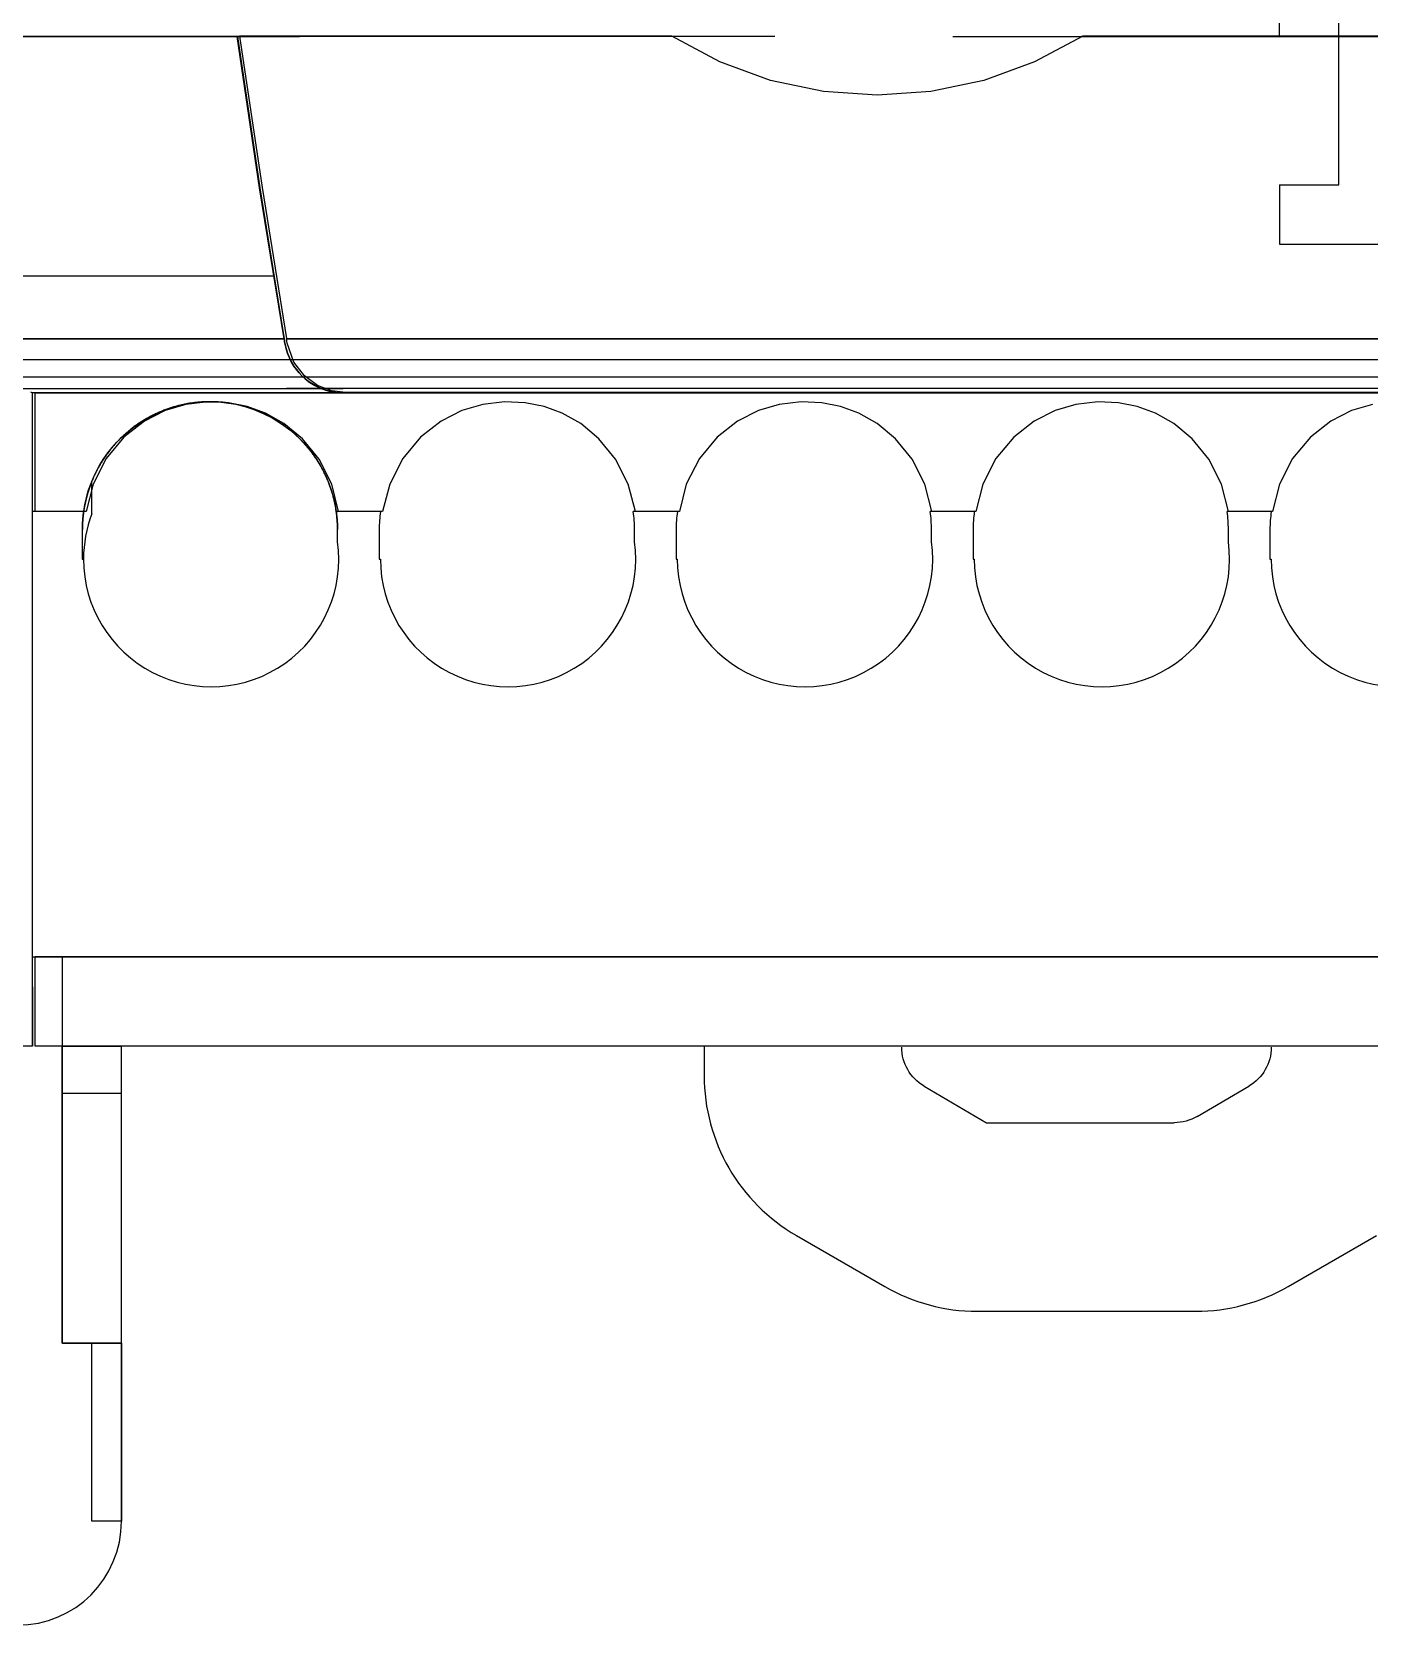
# Paper-space layout 'Sample Network Drawing - A1 Sheet' of a CAD drawing. Extents: x 49 to 806, y 22 to 564.
# Drawn here: x 386.351 to 388.603, y 231.049 to 233.732 of the extents above; entities that cross this region are included whole.
import ezdxf

# ---------------------------------------------------------------- set-up
doc = ezdxf.new("R2010")
doc.units = 0
doc.layers.add('N-EQPM-EXST', color=252, linetype='Continuous', lineweight=25)

psp = doc.layouts.new('Sample Network Drawing - A1 Sheet')

# ---------------------------------------------------------------- linework, layer by layer
at = {"layer": 'N-EQPM-EXST'}
for p, q in [((388.5522, 233.474, 2.6087), (388.5522, 235.974, 2.6087)), ((388.4522, 233.724, 2.6087), (388.4522, 235.724, 2.6087)), ((386.6974, 233.724, 2.6087), (385.3022, 233.724, 2.6087)), ((385.6522, 233.724, 2.6087), (386.8022, 233.724, 2.6087)), ((386.6974, 233.724, 2.6087), (386.6974, 233.724, 2.6087)), ((387.4258, 233.724, 2.6087), (386.6974, 233.724, 2.6087)), ((386.8022, 233.724, 2.6087), (386.8022, 233.724, 2.6087)), ((387.6022, 233.724, 2.6087), (386.8022, 233.724, 2.6087)), ((387.9022, 233.724, 2.6087), (388.4522, 233.724, 2.6087)), ((388.7022, 233.724, 2.6087), (388.1186, 233.724, 2.6087)), ((388.4522, 233.724, 2.6087), (388.8522, 233.724, 2.6087)), ((388.4522, 233.724, 2.6087), (388.4522, 233.724, 2.6087)), ((388.4522, 233.724, 2.6087), (388.8522, 233.724, 2.6087)), ((388.4522, 233.474, 2.6087), (388.4522, 233.374, 2.6087)), ((388.4522, 233.474, 2.6087), (388.5522, 233.474, 2.6087)), ((388.4522, 233.374, 2.6087), (392.6522, 233.374, 2.6087)), ((386.876, 233.124, 2.6087), (386.3517, 233.124, 2.6087)), ((386.3522, 233.124, 2.6087), (386.3522, 233.124, 2.6087)), ((394.9522, 233.124, 2.6087), (386.3522, 233.124, 2.6087)), ((386.3522, 232.024, 2.6087), (386.3522, 233.124, 2.6087)), ((386.3522, 233.124, 2.6087), (386.3522, 233.124, 2.6087)), ((386.3522, 232.924, 2.6087), (386.3522, 233.124, 2.6087)), ((386.876, 233.124, 2.6087), (386.876, 233.124, 2.6087)), ((394.3943, 233.124, 2.6087), (386.876, 233.124, 2.6087)), ((386.4522, 232.9754, 2.6087), (386.4522, 232.9754, 2.6087)), ((386.4522, 232.9203, 2.6087), (386.4522, 232.9754, 2.6087)), ((386.4522, 232.9203, 2.6087), (386.4522, 232.9754, 2.6087)), ((386.4522, 232.9203, 2.6087), (386.4522, 232.9754, 2.6087)), ((386.3522, 232.174, 2.6087), (386.3522, 232.924, 2.6087)), ((386.4383, 232.924, 2.6087), (386.3522, 232.924, 2.6087)), ((386.3522, 232.174, 2.6087), (386.3522, 232.924, 2.6087)), ((386.4522, 232.9203, 2.6087), (386.4522, 232.9203, 2.6087)), ((386.9383, 232.924, 2.6087), (386.8641, 232.924, 2.6087)), ((387.4383, 232.924, 2.6087), (387.3641, 232.924, 2.6087)), ((387.9383, 232.924, 2.6087), (387.8641, 232.924, 2.6087)), ((388.4383, 232.924, 2.6087), (388.3641, 232.924, 2.6087)), ((386.4362, 232.894, 2.6087), (386.4362, 232.894, 2.6087)), ((386.4362, 232.894, 2.6087), (386.4362, 232.844, 2.6087)), ((386.4362, 232.894, 2.6087), (386.4362, 232.844, 2.6087)), ((386.4362, 232.894, 2.6087), (386.4362, 232.844, 2.6087)), ((386.4362, 232.894, 2.6087), (386.4362, 232.844, 2.6087)), ((386.8662, 232.8733, 2.6087), (386.8662, 232.894, 2.6087)), ((386.9362, 232.894, 2.6087), (386.9362, 232.844, 2.6087)), ((387.3662, 232.8733, 2.6087), (387.3662, 232.894, 2.6087)), ((387.4362, 232.894, 2.6087), (387.4362, 232.844, 2.6087)), ((387.8662, 232.8733, 2.6087), (387.8662, 232.894, 2.6087)), ((387.9362, 232.894, 2.6087), (387.9362, 232.844, 2.6087)), ((388.3662, 232.8733, 2.6087), (388.3662, 232.894, 2.6087)), ((388.4362, 232.894, 2.6087), (388.4362, 232.844, 2.6087)), ((386.4362, 232.844, 2.6087), (386.4362, 232.844, 2.6087)), ((386.4382, 232.844, 2.6087), (386.4362, 232.844, 2.6087)), ((386.4362, 232.844, 2.6087), (386.4382, 232.844, 2.6087)), ((386.9362, 232.844, 2.6087), (386.9382, 232.844, 2.6087)), ((387.4362, 232.844, 2.6087), (387.4382, 232.844, 2.6087)), ((387.9362, 232.844, 2.6087), (387.9382, 232.844, 2.6087)), ((388.4362, 232.844, 2.6087), (388.4382, 232.844, 2.6087)), ((394.9522, 232.174, 2.6087), (386.3522, 232.174, 2.6087)), ((386.3522, 232.024, 2.6087), (386.3522, 232.174, 2.6087)), ((386.4022, 232.174, 2.6087), (386.4022, 232.174, 2.6087)), ((386.4022, 232.174, 2.6087), (386.4022, 232.174, 2.6087)), ((386.4022, 232.174, 2.6087), (386.4022, 231.524, 2.6087)), ((386.4022, 232.174, 2.6087), (386.4023, 232.024, 2.6087)), ((386.3522, 232.124, 2.6087), (386.3522, 232.024, 2.6087)), ((386.3522, 232.124, 2.6087), (386.3522, 232.024, 2.6087)), ((386.3522, 232.124, 2.6087), (386.3522, 232.124, 2.6087)), ((386.3522, 232.124, 2.6087), (386.3522, 232.124, 2.6087)), ((386.3522, 232.124, 2.6087), (386.3522, 232.024, 2.6087)), ((386.3522, 232.024, 2.6087), (385.4522, 232.024, 2.6087)), ((386.3522, 232.024, 2.6087), (386.3522, 232.024, 2.6087)), ((386.3522, 232.024, 2.6087), (386.3522, 232.024, 2.6087)), ((386.4022, 231.944, 2.6087), (386.4022, 232.024, 2.6087)), ((386.4022, 232.024, 2.6087), (386.5022, 232.024, 2.6087)), ((386.4023, 232.024, 2.6087), (386.4022, 232.024, 2.6087)), ((386.4022, 231.944, 2.6087), (386.4022, 232.024, 2.6087)), ((386.5022, 231.944, 2.6087), (386.5022, 232.024, 2.6087)), ((386.5022, 231.224, 2.6087), (386.5022, 232.024, 2.6087)), ((386.5022, 232.024, 2.6087), (386.5022, 232.024, 2.6087)), ((386.5022, 231.944, 2.6087), (386.5022, 232.024, 2.6087)), ((386.5022, 231.224, 2.6087), (386.5022, 232.024, 2.6087)), ((387.9672, 232.024, 2.6087), (386.5022, 232.024, 2.6087)), ((387.4833, 232.0241, 2.6087), (387.4833, 231.9744, 2.6087)), ((387.8537, 231.9565, 2.6087), (387.9587, 231.895, 2.6087)), ((388.3135, 231.9054, 2.6087), (388.4006, 231.9565, 2.6087)), ((386.5022, 231.944, 2.6087), (386.4022, 231.944, 2.6087)), ((386.4022, 231.524, 2.6087), (386.4022, 231.944, 2.6087)), ((386.5022, 231.944, 2.6087), (386.4022, 231.944, 2.6087)), ((386.4022, 231.524, 2.6087), (386.4022, 231.944, 2.6087)), ((386.5022, 231.524, 2.6087), (386.5022, 231.944, 2.6087)), ((386.5022, 231.524, 2.6087), (386.5022, 231.944, 2.6087)), ((387.9587, 231.895, 2.6087), (388.2749, 231.895, 2.6087)), ((387.6389, 231.7049, 2.6087), (387.7875, 231.6191, 2.6087)), ((388.4669, 231.6191, 2.6087), (388.6155, 231.7049, 2.6087)), ((387.943, 231.5775, 2.6087), (388.3113, 231.5775, 2.6087)), ((386.5022, 231.524, 2.6087), (386.4022, 231.524, 2.6087)), ((386.4022, 231.524, 2.6087), (386.4022, 231.524, 2.6087)), ((386.5022, 231.524, 2.6087), (386.4022, 231.524, 2.6087)), ((386.4022, 231.524, 2.6087), (386.4022, 231.524, 2.6087)), ((386.4022, 231.524, 2.6087), (386.4522, 231.524, 2.6087)), ((386.4522, 231.524, 2.6087), (386.5022, 231.524, 2.6087)), ((386.5022, 231.524, 2.6087), (386.5022, 231.524, 2.6087)), ((386.5022, 231.224, 2.6087), (386.5022, 231.524, 2.6087)), ((386.5022, 231.524, 2.6087), (386.5022, 231.524, 2.6087)), ((386.5022, 231.224, 2.6087), (386.5022, 231.224, 2.6087))]:
    psp.add_line(p, q, dxfattribs=at)
at = {"layer": 'N-EQPM-EXST', "elevation": 2.6087, "flags": 128}
for points in [[(385.3029, 233.724), (386.6966, 233.724), (386.7343, 233.4693), (386.7753, 233.2147), (386.2519, 233.2147)], [(388.7036, 233.7244), (388.1211, 233.7244), (388.0399, 233.6814), (387.9544, 233.6499), (387.8653, 233.6311), (387.775, 233.625), (387.6841, 233.6311), (387.595, 233.6499), (387.5096, 233.6814), (387.429, 233.7244), (386.701, 233.7244), (386.7392, 233.4699), (386.7798, 233.2153), (394.4894, 233.2153)], [(386.7579, 233.3203), (385.3029, 233.3203)], [(386.2525, 233.2147), (386.7759, 233.2147), (386.7763, 233.2123), (386.7767, 233.2099), (386.7771, 233.2075), (386.779, 233.1988), (386.7815, 233.1906), (386.7882, 233.1757), (386.7965, 233.163), (386.8061, 233.1523), (386.8166, 233.1433), (386.8278, 233.1362), (386.8395, 233.1308), (386.8515, 233.127), (386.8636, 233.1248), (386.8756, 233.124), (386.352, 233.124), (386.3493, 233.1253)], [(394.4895, 233.2148), (386.7802, 233.2148)], [(386.8756, 233.1794), (386.2525, 233.1794)], [(394.4895, 233.1797), (386.7802, 233.1797)], [(386.8756, 233.1501), (386.2525, 233.1501)], [(386.8756, 233.1308), (386.2525, 233.1308)], [(394.4895, 233.1504), (386.7802, 233.1504)], [(394.4895, 233.1311), (386.7802, 233.1311)], [(388.6087, 233.1045), (388.5736, 233.0941), (388.5386, 233.0762), (388.5043, 233.0491), (388.4744, 233.0133), (388.4521, 232.9702), (388.4405, 232.9244), (388.3664, 232.9244), (388.3545, 232.9702), (388.333, 233.0125), (388.3051, 233.0467), (388.2744, 233.0722), (388.2433, 233.0898), (388.2126, 233.1009), (388.1812, 233.1073), (388.1461, 233.1089), (388.1094, 233.1045), (388.0744, 233.0941), (388.0393, 233.0762), (388.0046, 233.0491), (387.9748, 233.0133), (387.9528, 232.9702), (387.9409, 232.9244), (387.8668, 232.9244), (387.8552, 232.9702), (387.8337, 233.0125), (387.8058, 233.0467), (387.7747, 233.0722), (387.7436, 233.0898), (387.713, 233.1009), (387.6815, 233.1073), (387.6468, 233.1089), (387.6098, 233.1045), (387.5747, 233.0941), (387.5396, 233.0762), (387.5054, 233.0491), (387.4755, 233.0133), (387.4532, 232.9702), (387.4416, 232.9244), (387.3675, 232.9244), (387.3556, 232.9702), (387.334, 233.0125), (387.3061, 233.0467), (387.2755, 233.0722), (387.2444, 233.0898), (387.2137, 233.1009), (387.1822, 233.1073), (387.1472, 233.1089), (387.1105, 233.1045), (387.0754, 233.0941), (387.0404, 233.0762), (387.0057, 233.0491), (386.9758, 233.0133), (386.9539, 232.9702), (386.942, 232.9244), (386.8678, 232.9244), (386.8563, 232.9702), (386.8348, 233.0125), (386.8069, 233.0467), (386.7758, 233.0722), (386.7447, 233.0898), (386.714, 233.1009), (386.6826, 233.1073), (386.6479, 233.1089), (386.6108, 233.1045), (386.5758, 233.0941), (386.5407, 233.0762), (386.5064, 233.0491), (386.4766, 233.0133), (386.4546, 232.9702), (386.4427, 232.9244), (386.3566, 232.9244), (386.3566, 232.9316), (386.3566, 232.9391), (386.3566, 232.9467), (386.3566, 232.9539), (386.3566, 232.9615), (386.3566, 232.9686), (386.3566, 232.9758), (386.3566, 232.983), (386.3566, 232.9901), (386.3566, 232.9973), (386.3566, 233.0041), (386.3566, 233.0109), (386.3566, 233.0176), (386.3566, 233.0244), (386.3566, 233.0308), (386.3566, 233.0368), (386.3566, 233.0431), (386.3566, 233.0487), (386.3566, 233.0547), (386.3566, 233.0603), (386.3566, 233.0655), (386.3566, 233.0706), (386.3566, 233.0758), (386.3566, 233.0806), (386.3566, 233.085), (386.3566, 233.0894), (386.3566, 233.0937), (386.3566, 233.0973), (386.3566, 233.1009), (386.3566, 233.1045), (386.3566, 233.1077), (386.3566, 233.1105), (386.3566, 233.1129), (386.3566, 233.1153), (386.3566, 233.1173), (386.3566, 233.1192), (386.3566, 233.1208), (386.3566, 233.122), (386.3566, 233.1228), (386.3566, 233.1236), (386.3566, 233.124), (394.9473, 233.124)], [(394.9473, 233.124), (386.3566, 233.124)], [(394.9473, 232.0241), (386.3566, 232.0241), (386.3566, 232.0245), (386.3566, 232.0249), (386.3566, 232.0253), (386.3566, 232.0265), (386.3566, 232.0277), (386.3566, 232.0289), (386.3566, 232.0309), (386.3566, 232.0329), (386.3566, 232.0349), (386.3566, 232.0377), (386.3566, 232.0404), (386.3566, 232.0432), (386.3566, 232.0464), (386.3566, 232.05), (386.3566, 232.0536), (386.3566, 232.0576), (386.3566, 232.0616), (386.3566, 232.0659), (386.3566, 232.0703), (386.3566, 232.0751), (386.3566, 232.0799), (386.3566, 232.0851), (386.3566, 232.0902), (386.3566, 232.0954), (386.3566, 232.101), (386.3566, 232.1066), (386.3566, 232.1126), (386.3566, 232.1181), (386.3566, 232.1241), (386.3566, 232.1301), (386.3566, 232.1365), (386.3566, 232.1424), (386.3566, 232.1488), (386.3566, 232.1552), (386.3566, 232.1616), (386.3566, 232.1679), (386.3566, 232.1743), (394.9473, 232.1743)], [(394.9473, 232.1743), (386.3566, 232.1743)], [(394.9473, 232.0241), (386.3566, 232.0241)], [(386.4522, 231.224), (386.4522, 231.524)], [(386.5021, 231.224), (386.5021, 231.524)]]:
    psp.add_lwpolyline(points, dxfattribs=at)
for points in [[(386.7761, 233.2148), (386.7765, 233.2123), (386.7769, 233.2099), (386.7773, 233.2075), (386.7769, 233.2099), (386.7765, 233.2123), (386.7761, 233.2148), (386.7351, 233.4692), (386.6975, 233.724), (386.7351, 233.4693)], [(386.7802, 233.2148), (394.4895, 233.2148), (394.482, 233.1855), (394.4688, 233.1626), (394.4513, 233.145), (394.4316, 233.1332), (394.4109, 233.1265), (394.3901, 233.1243), (386.8799, 233.1243), (386.856, 233.1272), (386.832, 233.1365), (386.8105, 233.1526), (386.7923, 233.1758), (386.7812, 233.2076), (386.7809, 233.2101), (386.7805, 233.2126)], [(386.8759, 233.124), (386.8699, 233.1242), (386.8639, 233.1247), (386.8579, 233.1257), (386.8518, 233.127), (386.8458, 233.1287), (386.8399, 233.1308), (386.834, 233.1333), (386.8281, 233.1362), (386.8225, 233.1396), (386.8169, 233.1433), (386.8116, 233.1476), (386.8064, 233.1522), (386.8015, 233.1574), (386.7968, 233.163), (386.7925, 233.1691), (386.7885, 233.1757), (386.7849, 233.1829), (386.7818, 233.1906), (386.7793, 233.1988), (386.7783, 233.203), (386.7774, 233.2074), (386.7783, 233.203), (386.7793, 233.1988), (386.7818, 233.1906), (386.7849, 233.1829), (386.7885, 233.1757), (386.7925, 233.1691), (386.7968, 233.163), (386.8015, 233.1574), (386.8064, 233.1522), (386.8116, 233.1476), (386.8169, 233.1433), (386.8225, 233.1396), (386.8281, 233.1362), (386.834, 233.1333), (386.8399, 233.1308), (386.8458, 233.1287), (386.8518, 233.127), (386.8579, 233.1257), (386.8639, 233.1247), (386.8699, 233.1242)], [(386.4364, 232.894), (386.4364, 232.8958), (386.4364, 232.8976), (386.4365, 232.8993), (386.4365, 232.9011), (386.4366, 232.9029), (386.4367, 232.9047), (386.4368, 232.9064), (386.4369, 232.9082), (386.437, 232.91), (386.4371, 232.9117), (386.4373, 232.9135), (386.4375, 232.9152), (386.4376, 232.917), (386.4378, 232.9188), (386.438, 232.9205), (386.4383, 232.9223), (386.4385, 232.924), (386.4405, 232.9357), (386.4431, 232.9473), (386.4463, 232.9587), (386.4503, 232.9701), (386.4549, 232.9813), (386.4602, 232.9923), (386.466, 233.0029), (386.4724, 233.0132), (386.4793, 233.0229), (386.4866, 233.0321), (386.4943, 233.0408), (386.5023, 233.049), (386.5191, 233.0636), (386.5366, 233.0759), (386.5542, 233.0859), (386.5717, 233.0938), (386.5891, 233.0999), (386.6068, 233.1044), (386.616, 233.1061), (386.6253, 233.1074), (386.6346, 233.1083), (386.6437, 233.1089), (386.6527, 233.109), (386.6615, 233.1088), (386.6701, 233.1082), (386.6784, 233.1073), (386.6945, 233.1046), (386.71, 233.1008), (386.7253, 233.0958), (386.7407, 233.0894), (386.7561, 233.0816), (386.7717, 233.072), (386.7873, 233.0603), (386.8026, 233.0464), (386.8172, 233.0304), (386.8241, 233.0216), (386.8306, 233.0122), (386.8367, 233.0022), (386.8424, 232.9918), (386.8475, 232.9811), (386.8521, 232.97), (386.856, 232.9588), (386.8592, 232.9474), (386.8618, 232.9358), (386.8638, 232.924), (386.8641, 232.9223), (386.8643, 232.9205), (386.8645, 232.9188), (386.8647, 232.917), (386.8649, 232.9152), (386.8651, 232.9135), (386.8652, 232.9117), (386.8653, 232.91), (386.8655, 232.9082), (386.8656, 232.9064), (386.8657, 232.9047), (386.8658, 232.9029), (386.8658, 232.9011), (386.8659, 232.8993), (386.8659, 232.8976), (386.8659, 232.8958), (386.8659, 232.894), (386.8659, 232.8958), (386.8659, 232.8975), (386.8659, 232.8992), (386.8658, 232.901), (386.8658, 232.9027), (386.8657, 232.9044), (386.8656, 232.9061), (386.8655, 232.9079), (386.8654, 232.9096), (386.8652, 232.9113), (386.8651, 232.913), (386.8649, 232.9148), (386.8648, 232.9165), (386.8646, 232.9182), (386.8644, 232.9199), (386.8642, 232.9217), (386.8639, 232.9234), (386.8637, 232.9251), (386.8634, 232.9268), (386.8631, 232.9285), (386.8629, 232.9302), (386.8626, 232.9319), (386.8623, 232.9336), (386.8619, 232.9353), (386.8616, 232.937), (386.8613, 232.9387), (386.8609, 232.9404), (386.8605, 232.9421), (386.8601, 232.9438), (386.8597, 232.9455), (386.8593, 232.9471), (386.8588, 232.9488), (386.8584, 232.9505), (386.8579, 232.9522), (386.8575, 232.9538), (386.857, 232.9555), (386.8565, 232.9571), (386.856, 232.9588), (386.8554, 232.9604), (386.8549, 232.9621), (386.8543, 232.9637), (386.8538, 232.9653), (386.8532, 232.967), (386.8526, 232.9686), (386.852, 232.9702), (386.8514, 232.9718), (386.8507, 232.9735), (386.8501, 232.9751), (386.8494, 232.9767), (386.8488, 232.9783), (386.8481, 232.9798), (386.8474, 232.9814), (386.8467, 232.983), (386.846, 232.9846), (386.8452, 232.9861), (386.8445, 232.9877), (386.8437, 232.9893), (386.8429, 232.9908), (386.8422, 232.9924), (386.8414, 232.9939), (386.8406, 232.9954), (386.8397, 232.9969), (386.8389, 232.9985), (386.838, 233), (386.8372, 233.0015), (386.8363, 233.003), (386.8354, 233.0045), (386.8345, 233.0059), (386.8336, 233.0074), (386.8327, 233.0089), (386.8318, 233.0103), (386.8309, 233.0118), (386.8299, 233.0132), (386.8289, 233.0147), (386.828, 233.0161), (386.827, 233.0175), (386.826, 233.0189), (386.825, 233.0203), (386.8239, 233.0217), (386.8229, 233.0231), (386.8219, 233.0245), (386.8208, 233.0259), (386.8197, 233.0272), (386.8187, 233.0286), (386.8176, 233.0299), (386.8165, 233.0313), (386.8154, 233.0326), (386.8143, 233.0339), (386.8131, 233.0352), (386.812, 233.0365), (386.8108, 233.0378), (386.8097, 233.0391), (386.8085, 233.0404), (386.8073, 233.0416), (386.8061, 233.0429), (386.8049, 233.0441), (386.8037, 233.0454), (386.8025, 233.0466), (386.8012, 233.0478), (386.8, 233.049), (386.7988, 233.0502), (386.7975, 233.0514), (386.7962, 233.0526), (386.7949, 233.0537), (386.7937, 233.0549), (386.7924, 233.056), (386.7911, 233.0572), (386.7897, 233.0583), (386.7884, 233.0594), (386.7871, 233.0605), (386.7857, 233.0616), (386.7844, 233.0627), (386.783, 233.0637), (386.7817, 233.0648), (386.7803, 233.0658), (386.7789, 233.0669), (386.7775, 233.0679), (386.7761, 233.0689), (386.7747, 233.0699), (386.7733, 233.0709), (386.7718, 233.0719), (386.7704, 233.0728), (386.769, 233.0738), (386.7675, 233.0747), (386.7661, 233.0757), (386.7646, 233.0766), (386.7631, 233.0775), (386.7616, 233.0784), (386.7601, 233.0793), (386.7587, 233.0802), (386.7572, 233.081), (386.7557, 233.0819), (386.7541, 233.0827), (386.7526, 233.0835), (386.7511, 233.0843), (386.7496, 233.0851), (386.748, 233.0859), (386.7465, 233.0867), (386.7449, 233.0875), (386.7434, 233.0882), (386.7418, 233.0889), (386.7402, 233.0897), (386.7386, 233.0904), (386.7371, 233.0911), (386.7355, 233.0918), (386.7339, 233.0924), (386.7323, 233.0931), (386.7307, 233.0937), (386.7291, 233.0944), (386.7275, 233.095), (386.7258, 233.0956), (386.7242, 233.0962), (386.7226, 233.0968), (386.721, 233.0974), (386.7193, 233.0979), (386.7177, 233.0984), (386.716, 233.099), (386.7144, 233.0995), (386.7127, 233.1), (386.7111, 233.1005), (386.7094, 233.101), (386.7077, 233.1014), (386.7061, 233.1019), (386.7044, 233.1023), (386.7027, 233.1027), (386.701, 233.1031), (386.6994, 233.1035), (386.6977, 233.1039), (386.696, 233.1043), (386.6943, 233.1046), (386.6926, 233.105), (386.6909, 233.1053), (386.6892, 233.1056), (386.6875, 233.1059), (386.6858, 233.1062), (386.6841, 233.1065), (386.6824, 233.1067), (386.6807, 233.107), (386.6789, 233.1072), (386.6772, 233.1074), (386.6755, 233.1076), (386.6738, 233.1078), (386.6721, 233.108), (386.6704, 233.1082), (386.6686, 233.1083), (386.6669, 233.1084), (386.6652, 233.1086), (386.6635, 233.1087), (386.6617, 233.1088), (386.66, 233.1088), (386.6583, 233.1089), (386.6565, 233.1089), (386.6548, 233.109), (386.6531, 233.109), (386.6514, 233.109), (386.6496, 233.109), (386.6479, 233.109), (386.6462, 233.109), (386.6445, 233.1089), (386.6427, 233.1088), (386.641, 233.1088), (386.6393, 233.1087), (386.6375, 233.1086), (386.6358, 233.1085), (386.6341, 233.1083), (386.6324, 233.1082), (386.6306, 233.108), (386.6289, 233.1079), (386.6272, 233.1077), (386.6255, 233.1075), (386.6238, 233.1073), (386.6221, 233.107), (386.6203, 233.1068), (386.6186, 233.1065), (386.6169, 233.1063), (386.6152, 233.106), (386.6135, 233.1057), (386.6118, 233.1054), (386.6101, 233.1051), (386.6084, 233.1047), (386.6067, 233.1044), (386.605, 233.104), (386.6034, 233.1036), (386.6017, 233.1032), (386.6, 233.1028), (386.5983, 233.1024), (386.5966, 233.102), (386.595, 233.1015), (386.5933, 233.1011), (386.5916, 233.1006), (386.59, 233.1001), (386.5883, 233.0996), (386.5867, 233.0991), (386.585, 233.0986), (386.5834, 233.098), (386.5817, 233.0975), (386.5801, 233.0969), (386.5785, 233.0963), (386.5769, 233.0957), (386.5752, 233.0951), (386.5736, 233.0945), (386.572, 233.0939), (386.5704, 233.0932), (386.5688, 233.0926), (386.5672, 233.0919), (386.5656, 233.0912), (386.564, 233.0905), (386.5625, 233.0898), (386.5609, 233.0891), (386.5593, 233.0884), (386.5578, 233.0876), (386.5562, 233.0869), (386.5547, 233.0861), (386.5531, 233.0853), (386.5516, 233.0845), (386.5501, 233.0837), (386.5485, 233.0829), (386.547, 233.0821), (386.5455, 233.0812), (386.544, 233.0803), (386.5425, 233.0795), (386.541, 233.0786), (386.5395, 233.0777), (386.5381, 233.0768), (386.5366, 233.0759), (386.5351, 233.0749), (386.5337, 233.074), (386.5322, 233.073), (386.5308, 233.0721), (386.5294, 233.0711), (386.528, 233.0701), (386.5265, 233.0691), (386.5252, 233.0681), (386.5238, 233.0671), (386.5224, 233.0661), (386.521, 233.065), (386.5196, 233.064), (386.5182, 233.0629), (386.5169, 233.0618), (386.5156, 233.0607), (386.5142, 233.0596), (386.5129, 233.0585), (386.5116, 233.0574), (386.5103, 233.0563), (386.509, 233.0551), (386.5077, 233.054), (386.5064, 233.0528), (386.5051, 233.0516), (386.5039, 233.0505), (386.5026, 233.0493), (386.5013, 233.0481), (386.5001, 233.0469), (386.4989, 233.0457), (386.4977, 233.0444), (386.4965, 233.0432), (386.4953, 233.0419), (386.4941, 233.0407), (386.4929, 233.0394), (386.4918, 233.0381), (386.4906, 233.0368), (386.4895, 233.0355), (386.4883, 233.0342), (386.4872, 233.0329), (386.4861, 233.0316), (386.485, 233.0302), (386.4839, 233.0289), (386.4828, 233.0275), (386.4818, 233.0262), (386.4807, 233.0248), (386.4797, 233.0234), (386.4786, 233.022), (386.4776, 233.0206), (386.4766, 233.0192), (386.4756, 233.0178), (386.4746, 233.0164), (386.4736, 233.015), (386.4727, 233.0136), (386.4717, 233.0121), (386.4707, 233.0107), (386.4698, 233.0092), (386.4689, 233.0077), (386.468, 233.0063), (386.4671, 233.0048), (386.4662, 233.0033), (386.4653, 233.0018), (386.4645, 233.0003), (386.4636, 232.9988), (386.4628, 232.9973), (386.462, 232.9958), (386.4611, 232.9942), (386.4603, 232.9927), (386.4596, 232.9912), (386.4588, 232.9896), (386.458, 232.9881), (386.4573, 232.9865), (386.4565, 232.9849), (386.4558, 232.9834), (386.4551, 232.9818), (386.4544, 232.9802), (386.4537, 232.9786), (386.453, 232.977), (386.4524, 232.9754), (386.4517, 232.9738), (386.4511, 232.9722), (386.4505, 232.9706), (386.4499, 232.9689), (386.4492, 232.9673), (386.4487, 232.9657), (386.4481, 232.964), (386.4475, 232.9624), (386.447, 232.9607), (386.4465, 232.9591), (386.4459, 232.9574), (386.4454, 232.9557), (386.4449, 232.9541), (386.4445, 232.9524), (386.444, 232.9507), (386.4436, 232.949), (386.4431, 232.9474), (386.4427, 232.9457), (386.4423, 232.944), (386.4419, 232.9423), (386.4415, 232.9406), (386.4411, 232.9389), (386.4408, 232.9372), (386.4404, 232.9355), (386.4401, 232.9338), (386.4398, 232.9321), (386.4395, 232.9304), (386.4392, 232.9287), (386.4389, 232.9269), (386.4387, 232.9252), (386.4384, 232.9235), (386.4382, 232.9218), (386.438, 232.9201), (386.4378, 232.9183), (386.4376, 232.9166), (386.4374, 232.9149), (386.4373, 232.9131), (386.4371, 232.9114), (386.437, 232.9097), (386.4369, 232.9079), (386.4367, 232.9062), (386.4367, 232.9045), (386.4366, 232.9027), (386.4365, 232.901), (386.4365, 232.8992), (386.4364, 232.8975), (386.4364, 232.8958)], [(386.5021, 231.524), (386.5021, 231.224), (386.5021, 231.224), (386.5021, 231.224), (386.502, 231.224), (386.5019, 231.224), (386.5018, 231.224), (386.5017, 231.224), (386.5015, 231.224), (386.5014, 231.224), (386.5012, 231.224), (386.501, 231.224), (386.5008, 231.224), (386.5005, 231.224), (386.5003, 231.224), (386.5, 231.224), (386.4997, 231.224), (386.4994, 231.224), (386.4991, 231.224), (386.4987, 231.224), (386.4983, 231.224), (386.498, 231.224), (386.4975, 231.224), (386.4971, 231.224), (386.4967, 231.224), (386.4962, 231.224), (386.4958, 231.224), (386.4953, 231.224), (386.4948, 231.224), (386.4943, 231.224), (386.4937, 231.224), (386.4932, 231.224), (386.4926, 231.224), (386.492, 231.224), (386.4914, 231.224), (386.4908, 231.224), (386.4902, 231.224), (386.4895, 231.224), (386.4889, 231.224), (386.4882, 231.224), (386.4875, 231.224), (386.4868, 231.224), (386.4861, 231.224), (386.4854, 231.224), (386.4846, 231.224), (386.4839, 231.224), (386.4831, 231.224), (386.4823, 231.224), (386.4816, 231.224), (386.4808, 231.224), (386.4799, 231.224), (386.4791, 231.224), (386.4783, 231.224), (386.4774, 231.224), (386.4766, 231.224), (386.4757, 231.224), (386.4749, 231.224), (386.474, 231.224), (386.4731, 231.224), (386.4722, 231.224), (386.4713, 231.224), (386.4704, 231.224), (386.4695, 231.224), (386.4686, 231.224), (386.4676, 231.224), (386.4667, 231.224), (386.4657, 231.224), (386.4648, 231.224), (386.4638, 231.224), (386.4629, 231.224), (386.4619, 231.224), (386.461, 231.224), (386.46, 231.224), (386.459, 231.224), (386.4581, 231.224), (386.4571, 231.224), (386.4561, 231.224), (386.4551, 231.224), (386.4541, 231.224), (386.4532, 231.224), (386.4522, 231.224), (386.4522, 231.524), (386.4532, 231.524), (386.4541, 231.524), (386.4551, 231.524), (386.4561, 231.524), (386.4571, 231.524), (386.4581, 231.524), (386.459, 231.524), (386.46, 231.524), (386.461, 231.524), (386.4619, 231.524), (386.4629, 231.524), (386.4638, 231.524), (386.4648, 231.524), (386.4657, 231.524), (386.4667, 231.524), (386.4676, 231.524), (386.4686, 231.524), (386.4695, 231.524), (386.4704, 231.524), (386.4713, 231.524), (386.4722, 231.524), (386.4731, 231.524), (386.474, 231.524), (386.4749, 231.524), (386.4757, 231.524), (386.4766, 231.524), (386.4774, 231.524), (386.4783, 231.524), (386.4791, 231.524), (386.4799, 231.524), (386.4808, 231.524), (386.4816, 231.524), (386.4823, 231.524), (386.4831, 231.524), (386.4839, 231.524), (386.4846, 231.524), (386.4854, 231.524), (386.4861, 231.524), (386.4868, 231.524), (386.4875, 231.524), (386.4882, 231.524), (386.4889, 231.524), (386.4895, 231.524), (386.4902, 231.524), (386.4908, 231.524), (386.4914, 231.524), (386.492, 231.524), (386.4926, 231.524), (386.4932, 231.524), (386.4937, 231.524), (386.4943, 231.524), (386.4948, 231.524), (386.4953, 231.524), (386.4958, 231.524), (386.4962, 231.524), (386.4967, 231.524), (386.4971, 231.524), (386.4975, 231.524), (386.498, 231.524), (386.4983, 231.524), (386.4987, 231.524), (386.4991, 231.524), (386.4994, 231.524), (386.4997, 231.524), (386.5, 231.524), (386.5003, 231.524), (386.5005, 231.524), (386.5008, 231.524), (386.501, 231.524), (386.5012, 231.524), (386.5014, 231.524), (386.5015, 231.524), (386.5017, 231.524), (386.5018, 231.524), (386.5019, 231.524), (386.502, 231.524), (386.5021, 231.524), (386.5021, 231.524)]]:
    psp.add_lwpolyline(points, close=True, dxfattribs=at)
at = {"layer": 'N-EQPM-EXST', "elevation": 2.6087}
psp.add_lwpolyline([(386.3517, 233.124), (386.3518, 233.124), (386.3519, 233.124), (386.352, 233.124), (386.3521, 233.124), (386.3521, 233.124), (386.3521, 233.124), (386.3522, 233.124), (386.3522, 233.124)], dxfattribs=at)
for points in [[(387.8537, 231.9565), (387.8537, 231.9565, -0.266185), (387.8161, 232.0222)], [(388.4383, 232.0222), (388.4383, 232.0222, -0.266185), (388.4006, 231.9565)], [(388.3135, 231.9054), (388.3135, 231.9054, -0.133337), (388.2749, 231.895)]]:
    psp.add_lwpolyline(points, format="xyb", dxfattribs=at)
at = {"layer": 'N-EQPM-EXST'}
for centre, radius, start, end in [((386.6512, 232.894, 2.6087), 0.215, 157.7562, 180), ((386.6512, 232.894, 2.6087), 0.215, 171.9791, 180), ((386.6532, 232.844, 2.6087), 0.215, 159.2094, 180), ((386.6512, 232.894, 2.6087), 0.215, 0, 8.0209), ((387.1512, 232.894, 2.6087), 0.215, 171.9791, 180), ((387.1512, 232.894, 2.6087), 0.215, 0, 8.0209), ((387.6512, 232.894, 2.6087), 0.215, 171.9791, 180), ((387.6512, 232.894, 2.6087), 0.215, 0, 8.0209), ((388.1512, 232.894, 2.6087), 0.215, 171.9791, 180), ((388.1512, 232.894, 2.6087), 0.215, 0, 8.0209), ((388.6512, 232.894, 2.6087), 0.215, 171.9791, 180), ((386.6532, 232.844, 2.6087), 0.215, 180, 7.8212), ((387.1532, 232.844, 2.6087), 0.215, 180, 7.8212), ((387.6532, 232.844, 2.6087), 0.215, 180, 7.8212), ((388.1532, 232.844, 2.6087), 0.215, 180, 7.8212), ((388.6532, 232.844, 2.6087), 0.215, 180, 7.8212), ((387.7944, 231.9744, 2.6087), 0.3111, 180, 240), ((387.943, 231.8886, 2.6087), 0.3111, 240, 270), ((388.3113, 231.8886, 2.6087), 0.3111, 270, 300), ((386.3272, 231.224, 2.6087), 0.175, 180, 0)]:
    psp.add_arc(centre, radius, start, end, dxfattribs=at)

doc.saveas('drawing.dxf')
